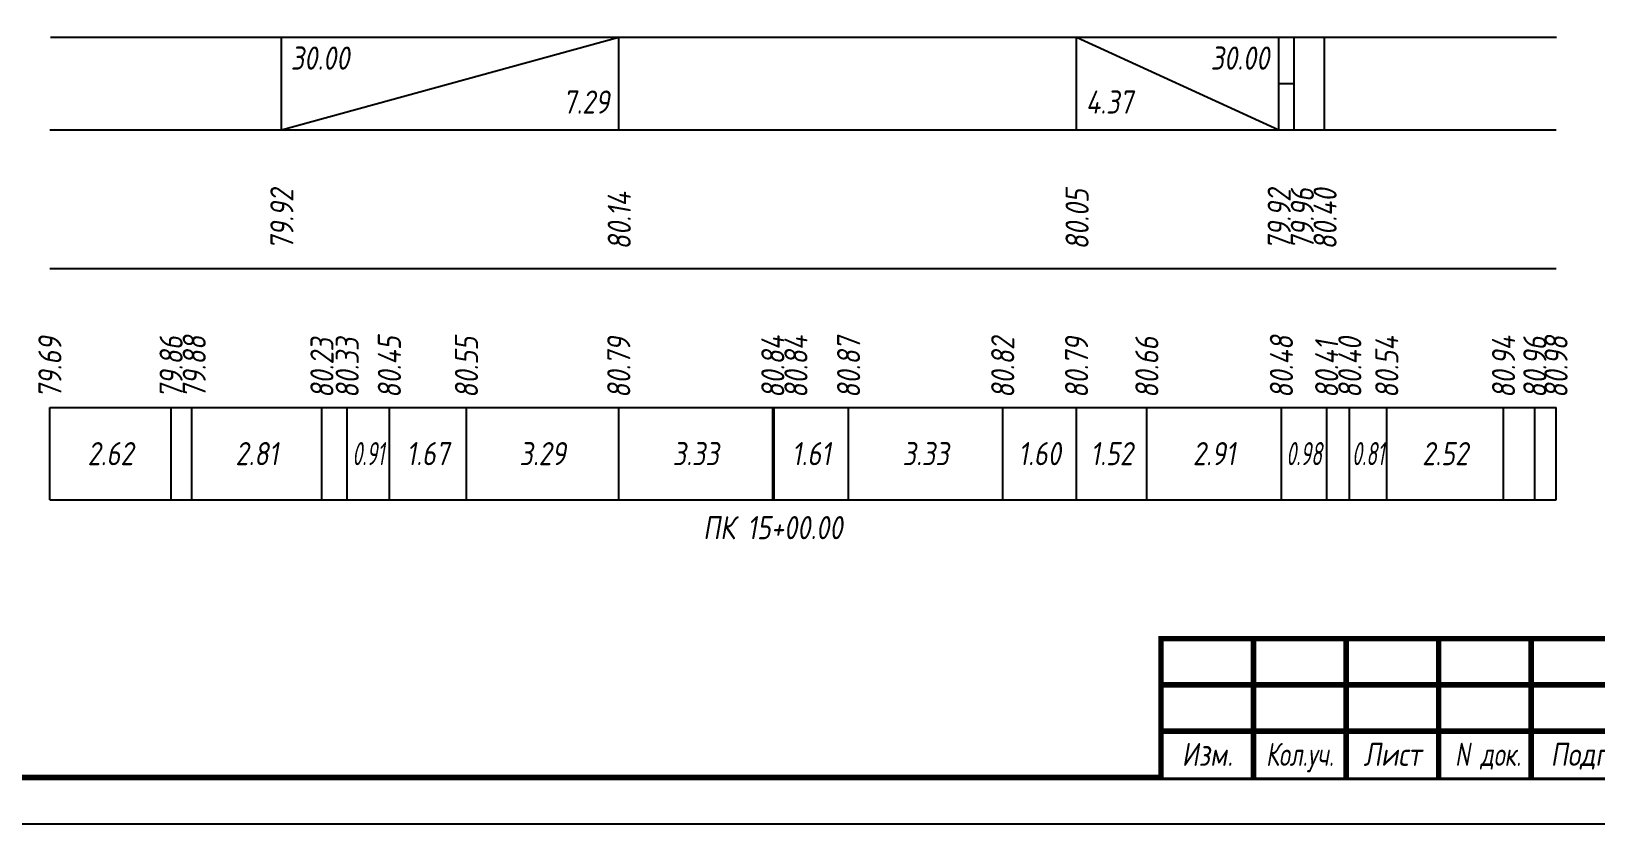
# Model space of a CAD drawing. Extents: x -717 to 1451, y -133302 to 233.
# Drawn here: x 77.9 to 246.9, y -23396.4 to -23310.8 of the extents above; entities that cross this region are included whole.
import ezdxf
from ezdxf.enums import TextEntityAlignment as Align

# ---------------------------------------------------------------- set-up
doc = ezdxf.new("R2010")
doc.units = 0
for name, color, linetype in [('Зарамочное оформление', 7, 'Continuous'), ('Код_510', 7, 'Continuous'), ('Код_516', 1, 'Continuous'), ('Подписи поперечников', 7, 'Continuous'), ('Таблица', 7, 'Continuous')]:
    doc.layers.add(name, color=color, linetype=linetype)
doc.styles.add('М', font='romand.shx', dxfattribs={"width": 0.8, "oblique": 10, "height": 2.5})

# ---------------------------------------------------------------- blocks, each defined once
blk = doc.blocks.new('Штамп')
at = {"linetype": 'Continuous'}
blk.add_wipeout([(199.95, -411.25), (384.95, -411.25), (384.95, -426.25), (199.95, -426.25)], dxfattribs=at).dxf.layer = 'Зарамочное оформление'
at = {"layer": 'Зарамочное оформление', "linetype": 'Continuous', "lineweight": -3, "const_width": 0.6, "flags": 128}
for points in [[(199.95, -426.25), (199.95, -411.25), (384.95, -411.25)], [(209.95, -411.25), (209.95, -426.25)], [(219.95, -411.25), (219.95, -426.25)], [(229.95, -411.25), (229.95, -426.25)], [(239.95, -411.25), (239.95, -426.25)], [(199.95, -416.25), (264.95, -416.25)], [(199.95, -421.25), (264.95, -421.25)]]:
    blk.add_lwpolyline(points, dxfattribs=at)
at = {"layer": 'Зарамочное оформление', "linetype": 'Continuous', "style": 'М', "oblique": 10}
for s, width, p in [('Изм.', 0.8, (204.95, -423.75)), ('Кол.уч.', 0.7, (214.95, -423.75)), ('Лист', 0.8, (224.95, -423.75)), ('N док.', 0.7, (235.28, -423.75)), ('Подпись', 0.8, (247.45, -423.75))]:
    blk.add_text(s, height=2.5, dxfattribs=dict(at, width=width)).set_placement(p, align=Align.MIDDLE_CENTER)
blk = doc.blocks.new('шифр')
blk.add_blockref('Штамп', (0, -23025))

msp = doc.modelspace()

# ---------------------------------------------------------------- linework, layer by layer
at = {"flags": 128}
msp.add_lwpolyline([(-30.054, -23396.421), (389.946, -23396.421), (389.946, -23099.421), (-30.054, -23099.421)], close=True, dxfattribs=at)
at = {"const_width": 0.6, "flags": 128}
msp.add_lwpolyline([(-10.054, -23391.421), (384.946, -23391.421), (384.946, -23104.421), (-10.054, -23104.421)], close=True, dxfattribs=at)
at = {"layer": 'Код_510'}
for p, q in [((79.946, -23361.421), (79.946, -23351.421)), ((93.033, -23361.421), (93.033, -23351.421)), ((95.276, -23361.421), (95.276, -23351.421)), ((109.326, -23361.421), (109.326, -23351.421)), ((112.058, -23361.421), (112.058, -23351.421)), ((116.611, -23361.421), (116.611, -23351.421)), ((124.937, -23361.421), (124.937, -23351.421)), ((141.389, -23361.421), (141.389, -23351.421)), ((158.026, -23361.421), (158.026, -23351.421)), ((158.175, -23361.421), (158.175, -23351.421)), ((166.215, -23361.421), (166.215, -23351.421)), ((182.862, -23361.421), (182.862, -23351.421)), ((190.838, -23361.421), (190.838, -23351.421)), ((198.432, -23361.421), (198.432, -23351.421)), ((212.964, -23361.421), (212.964, -23351.421)), ((217.853, -23361.421), (217.853, -23351.421)), ((220.309, -23361.421), (220.309, -23351.421)), ((224.347, -23361.421), (224.347, -23351.421)), ((236.956, -23361.421), (236.956, -23351.421)), ((240.335, -23361.421), (240.335, -23351.421)), ((242.624, -23361.421), (242.624, -23351.421))]:
    msp.add_line(p, q, dxfattribs=at)
at = {"layer": 'Код_516'}
for p, q in [((104.946, -23321.421), (104.946, -23311.421)), ((104.946, -23321.421), (141.389, -23311.421)), ((141.389, -23321.421), (141.389, -23311.421)), ((190.838, -23321.421), (190.838, -23311.421)), ((190.838, -23311.421), (212.667, -23321.421)), ((212.667, -23321.421), (212.667, -23311.421)), ((212.667, -23321.421), (212.667, -23311.421)), ((214.339, -23321.421), (214.339, -23311.421)), ((217.624, -23321.421), (217.624, -23311.421)), ((212.667, -23316.421), (214.339, -23316.421))]:
    msp.add_line(p, q, dxfattribs=at)
at = {"layer": 'Таблица'}
for p, q in [((80, -23311.421), (242.679, -23311.421)), ((79.946, -23321.421), (242.624, -23321.421)), ((79.946, -23336.421), (242.624, -23336.421)), ((79.946, -23351.421), (242.624, -23351.421)), ((79.946, -23361.421), (242.624, -23361.421))]:
    msp.add_line(p, q, dxfattribs=at)

# ---------------------------------------------------------------- texts
at = {"layer": 'Код_510', "style": 'М', "oblique": 10, "width": 0.8}
for s, p in [('79.69', (79.946, -23350.421)), ('79.86', (93.033, -23350.421)), ('79.88', (95.533, -23350.421)), ('80.23', (109.326, -23350.421)), ('80.33', (112.058, -23350.421)), ('80.45', (116.611, -23350.421)), ('80.55', (124.937, -23350.421)), ('80.79', (141.389, -23350.421)), ('80.84', (158.026, -23350.421)), ('80.84', (160.526, -23350.421)), ('80.87', (166.215, -23350.421)), ('80.82', (182.862, -23350.421)), ('80.79', (190.838, -23350.421)), ('80.66', (198.432, -23350.421)), ('80.48', (212.964, -23350.421)), ('80.41', (217.853, -23350.421)), ('80.40', (220.353, -23350.421)), ('80.54', (224.347, -23350.421)), ('80.94', (236.956, -23350.421)), ('80.96', (240.335, -23350.421)), ('80.98', (242.624, -23350.421))]:
    msp.add_text(s, height=2.5, rotation=90, dxfattribs=at).set_placement(p, align=Align.MIDDLE_LEFT)
at = {"layer": 'Код_510', "style": 'М', "oblique": 10}
for s, width, p in [('2.62', 0.8, (86.49, -23356.421)), ('2.81', 0.8, (102.301, -23356.421)), ('0.91', 0.6, (114.334, -23356.421)), ('1.67', 0.8, (120.774, -23356.421)), ('3.29', 0.8, (133.163, -23356.421)), ('3.33', 0.8, (149.707, -23356.421)), ('1.61', 0.8, (162.195, -23356.421)), ('3.33', 0.8, (174.539, -23356.421)), ('1.60', 0.8, (186.85, -23356.421)), ('1.52', 0.8, (194.635, -23356.421)), ('2.91', 0.8, (205.698, -23356.421)), ('0.98', 0.6, (215.409, -23356.421)), ('0.81', 0.6, (222.328, -23356.421)), ('2.52', 0.8, (230.651, -23356.421))]:
    msp.add_text(s, height=2.5, dxfattribs=dict(at, width=width)).set_placement(p, align=Align.MIDDLE_CENTER)
at = {"layer": 'Код_516', "style": 'М', "oblique": 10, "width": 0.8}
msp.add_text('30.00', height=2.5, dxfattribs=at).set_placement((105.946, -23312.421), align=Align.TOP_LEFT)
msp.add_text('30.00', height=2.5, dxfattribs=at).set_placement((211.667, -23312.421), align=Align.TOP_RIGHT)
msp.add_text('7.29', height=2.5, dxfattribs=at).set_placement((140.389, -23320.421), align=Align.BOTTOM_RIGHT)
msp.add_text('4.37', height=2.5, dxfattribs=at).set_placement((191.838, -23320.421), align=Align.BOTTOM_LEFT)
for s, p in [('79.92', (105, -23334.371)), ('80.14', (141.443, -23334.371)), ('80.05', (190.892, -23334.371)), ('79.92', (212.722, -23334.371)), ('79.96', (215.222, -23334.371)), ('80.40', (217.679, -23334.371))]:
    msp.add_text(s, height=2.5, rotation=90, dxfattribs=at).set_placement(p, align=Align.MIDDLE_LEFT)
at = {"layer": 'Подписи поперечников', "style": 'М', "oblique": 10, "width": 0.8}
msp.add_text('ПК 15+00.00', height=2.5, dxfattribs=at).set_placement((158.026, -23366.421), align=Align.BOTTOM_CENTER)

# ---------------------------------------------------------------- next in the draw order: block references
msp.add_blockref('шифр', (0, 59.829))

doc.saveas('drawing.dxf')
